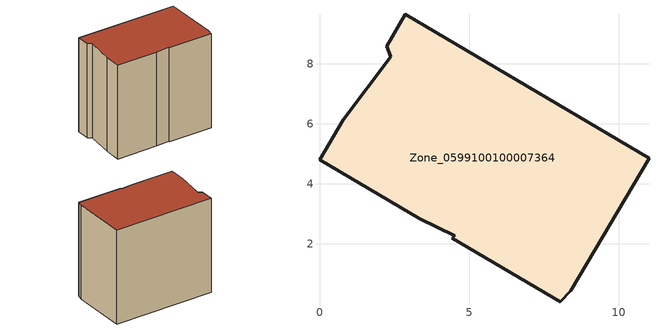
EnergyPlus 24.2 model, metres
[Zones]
Zone_0599100100007364
 floor ground (C_G): 8.39,0.43 8.04,0.06 4.44,2.18 4.51,2.26 3.34,2.83 0,4.8 0.79,6.14 2.39,8.24 2.24,8.6 2.87,9.66 11.01,4.86 z1.49
 wall outside (C_F): 2.87,9.66 2.24,8.6 2.39,8.24 0.79,6.14 0,4.8 3.34,2.83 4.51,2.26 4.44,2.18 8.04,0.06 8.39,0.43 11.01,4.86 2.87,9.66 z1.49:10.33
 roof outside (C_R): 4.51,2.26 4.44,2.18 8.04,0.06 8.39,0.43 11.01,4.86 2.87,9.66 2.24,8.6 2.39,8.24 0.79,6.14 0,4.8 3.34,2.83 z10.33
[BUILDING]
Pand.0599100100007364: North Axis=0; Terrain=City; Loads Convergence Tolerance Value=0.04; Temperature Convergence Tolerance Value=0.4; Solar Distribution=FullExterior; Maximum Number of Warmup Days=25; Minimum Number of Warmup Days=1
[Site:Location]
Rotterdam.The.Hague.AP_ZH_NLD Design_Conditions: Latitude=51.96; Longitude=4.45; Time Zone=1; Elevation=-4.5
[SITE:GROUNDTEMPERATURE:BUILDINGSURFACE]
18, 18, 18, 18, 18, 18, 18, 18, 18, 18, 18, 18
[MATERIAL] Thermal Absorptance=0.9; Solar Absorptance=0.7; Visible Absorptance=0.7
Name | Roughness | Thickness | Conductivity | Density | Specific Heat
G.TC.2015-2018 | MediumSmooth | 0.15 | 0.0428571 | 540 | 1210
F.TC.2015-2018 | Rough | 0.3 | 0.0666667 | 1920 | 840
R.TC.2015-2018 | MediumRough | 0.2 | 0.0333333 | 1500 | 1000
[CONSTRUCTION]
C_G: G.TC.2015-2018
C_F: F.TC.2015-2018
C_R: R.TC.2015-2018
[ZONE]
Zone_0599100100007364: Type=1; Multiplier=1; Ceiling Height=Autocalculate; Volume=Autocalculate; Floor Area=autocalculate; Part of Total Floor Area=Yes
[ZONEINFILTRATION:DESIGNFLOWRATE]
Infil_Zone_0599100100007364: Zone or ZoneList or Space or SpaceList=Zone_0599100100007364; Schedule=AlwaysOn; Design Flow Rate Calculation Method=Flow/Area; Flow Rate per Floor Area=0.0015; Constant Term Coefficient=1; Temperature Term Coefficient=0; Velocity Term Coefficient=0; Velocity Squared Term Coefficient=0
[HVACTEMPLATE:ZONE:IDEALLOADSAIRSYSTEM]
Zone_0599100100007364: Maximum Heating Supply Air Temperature=50; Minimum Cooling Supply Air Temperature=13; Maximum Heating Supply Air Humidity Ratio=0.0156; Minimum Cooling Supply Air Humidity Ratio=0.0077; Heating Limit=NoLimit; Cooling Limit=NoLimit; Dehumidification Control Type=ConstantSensibleHeatRatio; Cooling Sensible Heat Ratio=0.7; Dehumidification Setpoint=60; Humidification Control Type=None; Humidification Setpoint=30; Outdoor Air Method=None; Outdoor Air Flow Rate per Person=0.00944; Outdoor Air Flow Rate per Zone Floor Area=0; Outdoor Air Flow Rate per Zone=0; Demand Controlled Ventilation Type=None; Outdoor Air Economizer Type=NoEconomizer; Heat Recovery Type=None; Sensible Heat Recovery Effectiveness=0.7; Latent Heat Recovery Effectiveness=0.65
[ZONECONTROL:THERMOSTAT]
ThermostatControl_Zone_0599100100007364: Zone or ZoneList=Zone_0599100100007364; Control Type Schedule=DualSetpointControlType; Control 1=Thermostat_Zone_0599100100007364; Temperature Difference Between Cutout And Setpoint=0
[THERMOSTATSETPOINT:DUALSETPOINT]
Thermostat_Zone_0599100100007364: Heating Setpoint Temperature Schedule=HeatingSetpoint_Zone_0599100100007364; Cooling Setpoint Temperature Schedule=CoolingSetpoint_Zone_0599100100007364
[SCHEDULE:COMPACT]
HeatingSetpoint_Zone_0599100100007364: Through: 12/31, For: AllDays, Until: 24:00, 21
CoolingSetpoint_Zone_0599100100007364: Through: 12/31, For: AllDays, Until: 24:00, 24
DualSetpointControlType: Through: 12/31, For: AllDays, Until: 24:00, 4
AlwaysOn: Through: 12/31, For: AllDays, Until: 24:00, 1
